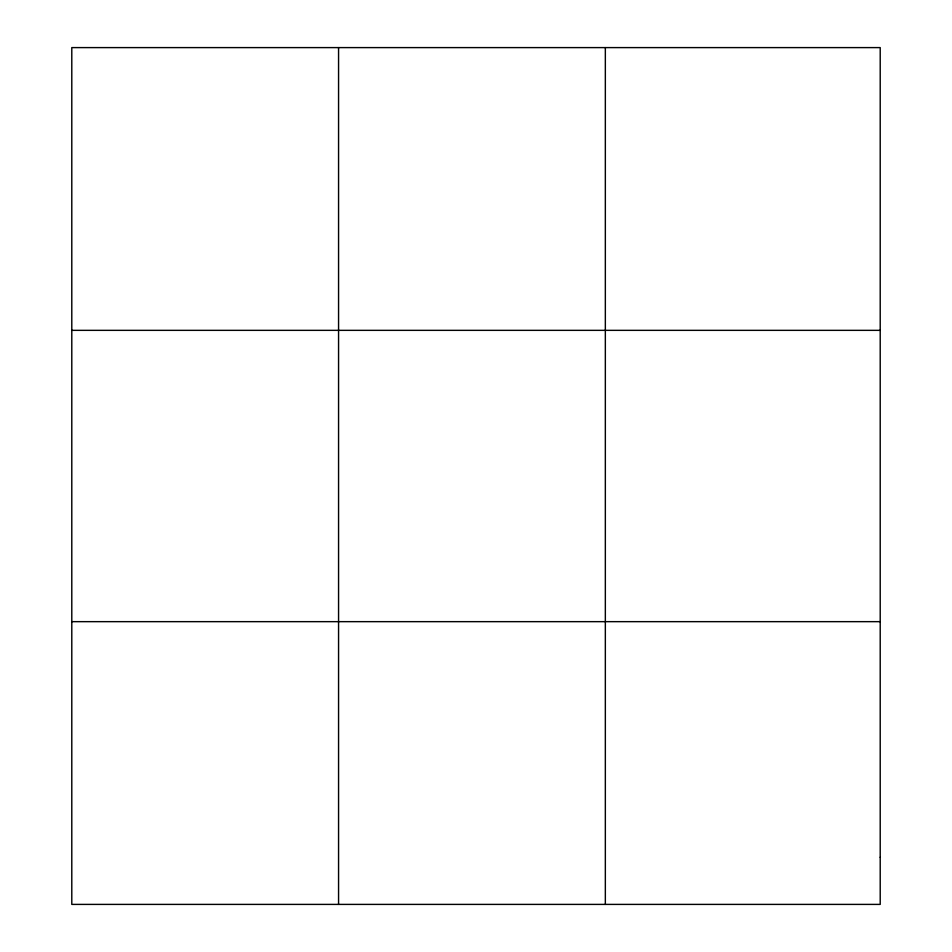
<?xml version="1.0" encoding="UTF-8"?>
<svg xmlns="http://www.w3.org/2000/svg" width="952" height="952" viewBox="0 0 952 952"><rect width="100%" height="100%" fill="white"/><g stroke="black" fill="none" stroke-linecap="round" stroke-linejoin="round"><path stroke-width="1.43" d="M338.567 904.4L338.567 47.6M605.341 904.4L605.341 47.6M71.793 330.344L880.207 330.344M71.793 621.656L880.207 621.656M880.207 857.276L880.207 904.4L71.793 904.4L71.793 47.6L880.207 47.6L880.207 857.276"/></g></svg>
